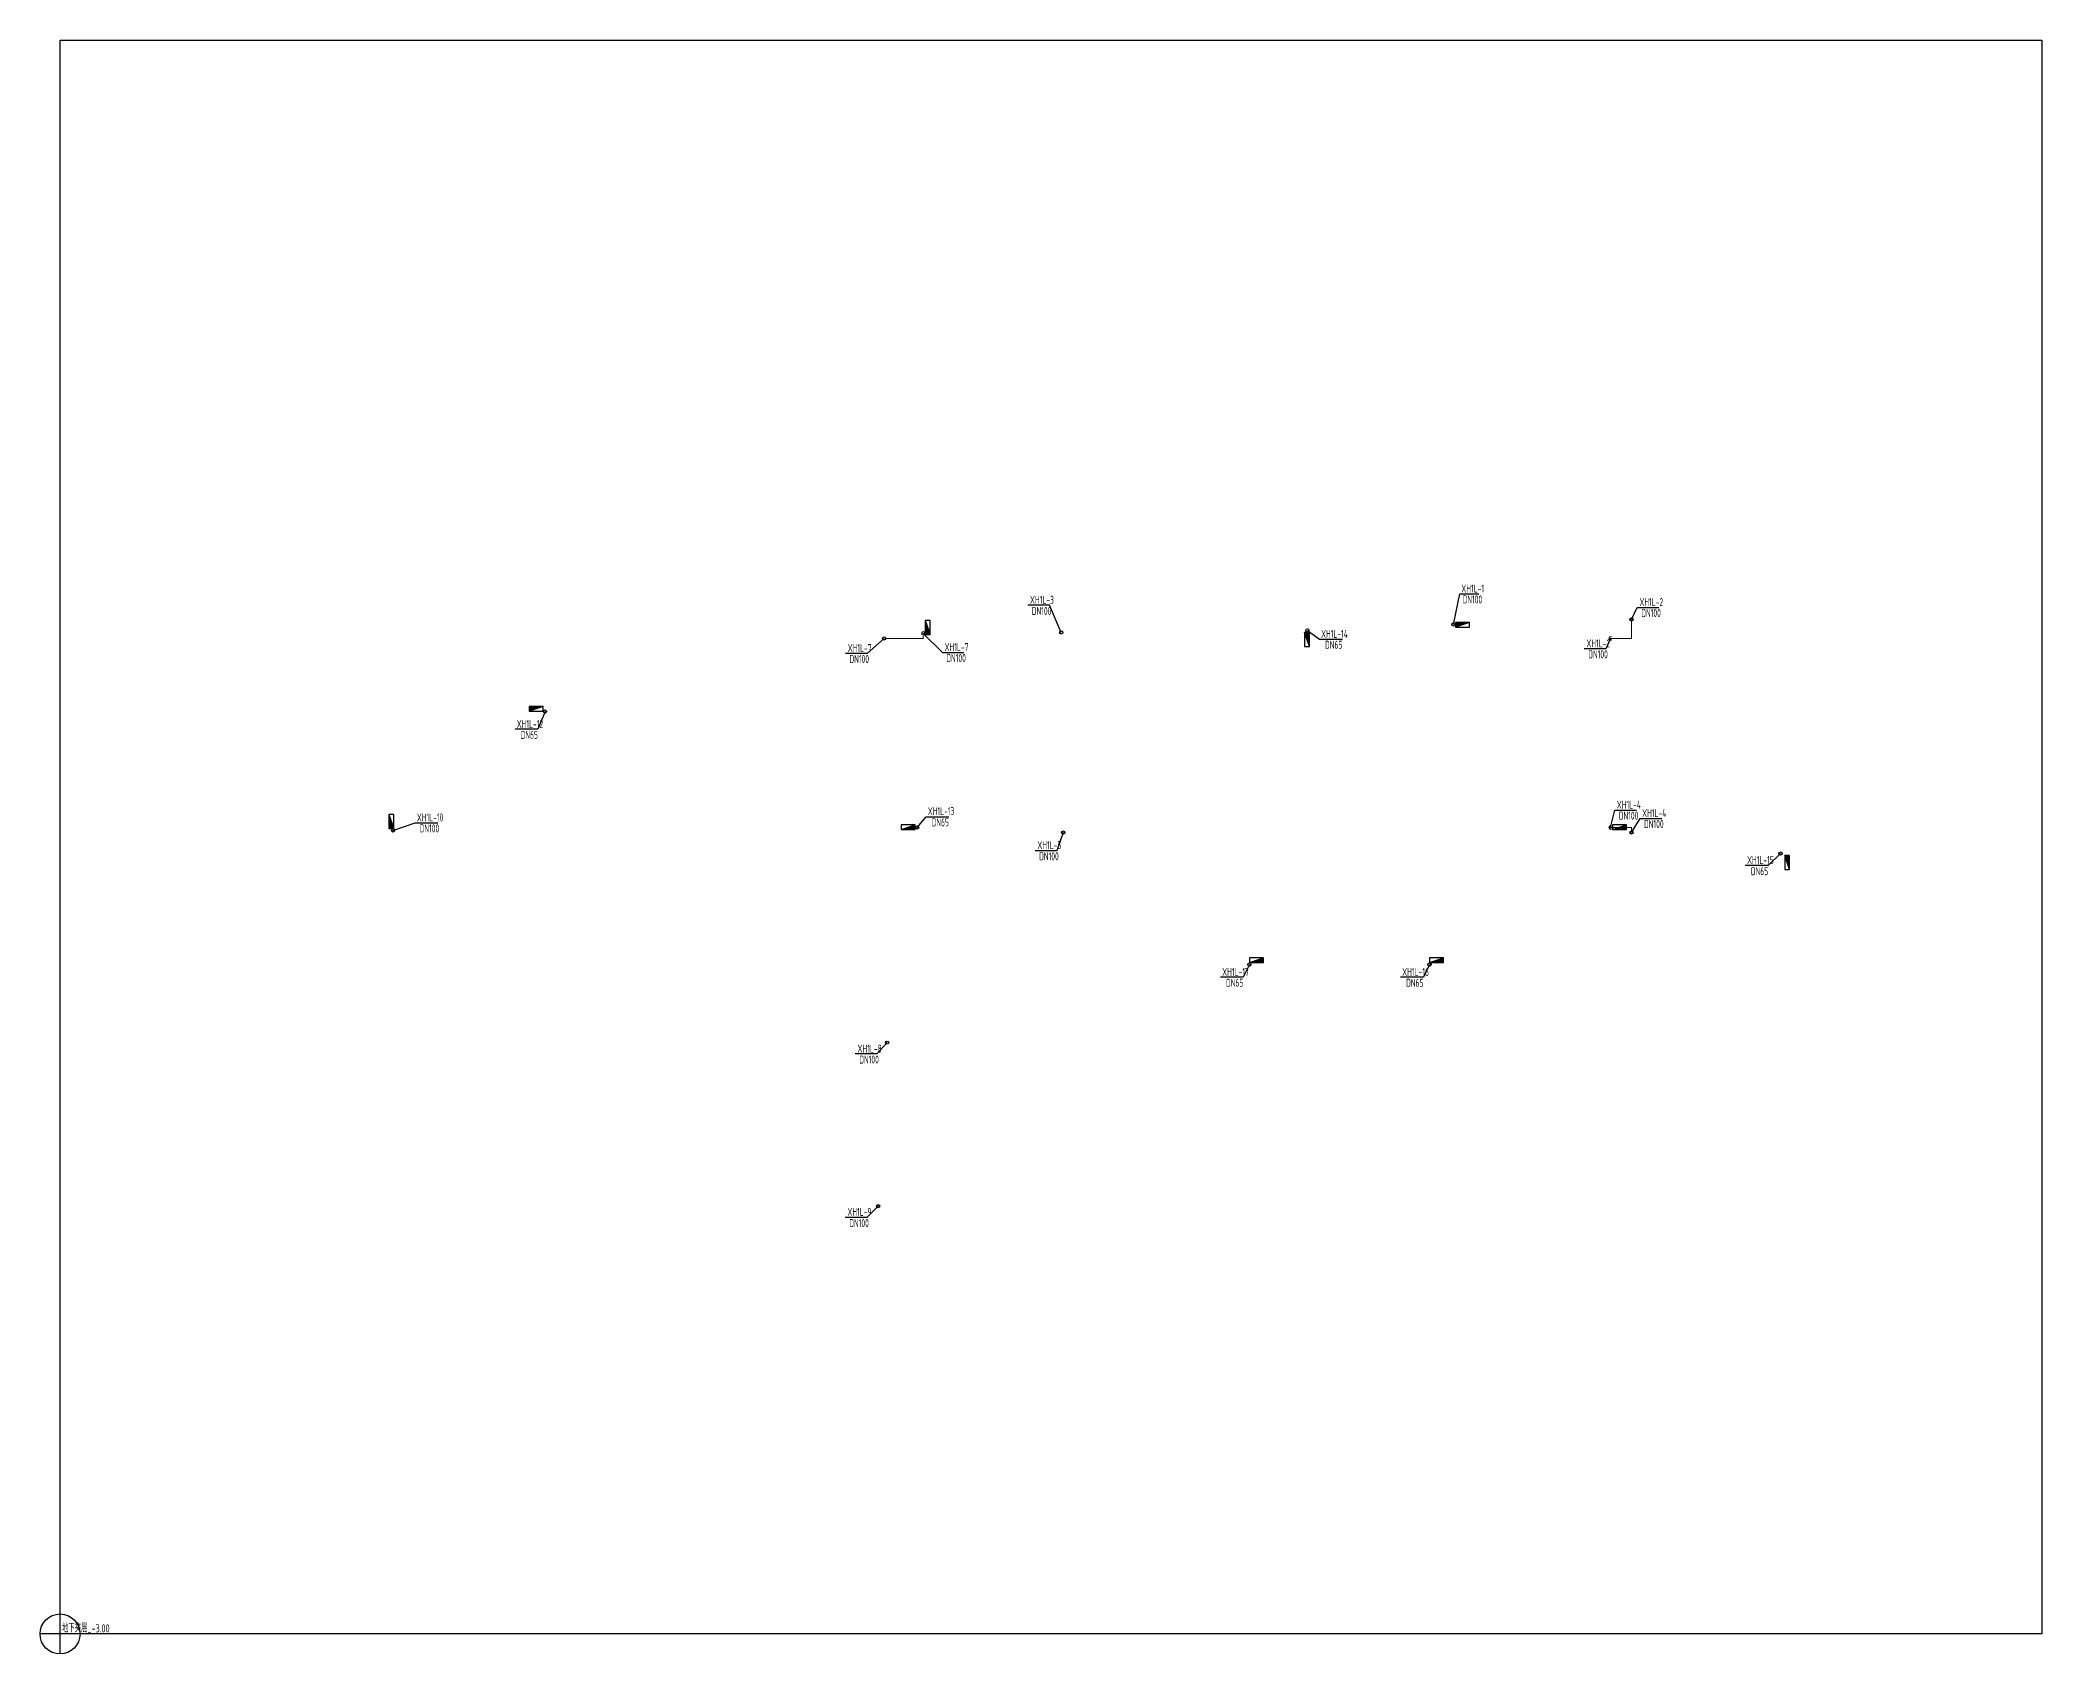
# Model space of a CAD drawing. Header units: millimetres. Extents: x 628394 to 728448, y -254879 to 810430.
# Drawn here: x 628394 to 728448, y 109350 to 190013 of the extents above; entities that cross this region are included whole.
import ezdxf

# ---------------------------------------------------------------- set-up
doc = ezdxf.new("R2010")
doc.units = ezdxf.units.MM
doc.header["$LTSCALE"] = 1000
doc.layers.get('0').update_dxf_attribs({"linetype": 'CONTINUOUS'})
for name, color, linetype in [('DIM_消防', 3, 'CONTINUOUS'), ('EQUIP_消火栓', 7, 'CONTINUOUS'), ('PIPE-消防', 1, 'CONTINUOUS'), ('S-J_配件', 31, 'CONTINUOUS'), ('VPIPE-消防', 1, 'CONTINUOUS')]:
    doc.layers.add(name, color=color, linetype=linetype)
doc.styles.add('_TWT_PIPEDN', font='GBENOR', dxfattribs={"width": 0.8, "height": 4, "bigfont": 'GBCBIG'})
doc.styles.add('_TWT_SERIAL', font='GBENOR', dxfattribs={"width": 0.8, "height": 4, "bigfont": 'GBCBIG'})

# ---------------------------------------------------------------- blocks, each defined once
blk = doc.blocks.new('Floorbase')
for p, q in [((0, 0), (-1000, 0)), ((0, -1000), (0, 0))]:
    blk.add_line(p, q)
blk.add_circle((0, 0), 1000)
at = {"style": '_TWT_PIPEDN', "width": 0.8}
blk.add_attdef('Elevation', (92, 81), '', height=400, dxfattribs=at)
blk = doc.blocks.new('$TwtSys$00000434')
for p, q in [((-0.5, 0.5), (-0.5, -0.5)), ((-0.5, -0.5), (0.5, 0.5)), ((0.5, 0.5), (-0.5, 0.5)), ((0.5, -0.5), (0.5, 0.5)), ((-0.5, -0.5), (0.5, -0.5))]:
    blk.add_line(p, q)
blk.add_solid([(0.5, -0.5), (0.5, 0.5), (-0.5, -0.5)])

msp = doc.modelspace()

# ---------------------------------------------------------------- hatches: boundary and pattern name
at = {"layer": 'PIPE-消防'}
for points in [[(672533, 160105), (672533, 160075), (672563, 160075)], [(672533, 160105), (672563, 160105), (672563, 160075)], [(707933, 160105), (707963, 160105), (707963, 160075)], [(707933, 160105), (707933, 160075), (707963, 160075)], [(707933, 150655), (707933, 150685), (707963, 150685)], [(707933, 150655), (707963, 150655), (707963, 150685)]]:
    msp.add_hatch(color=256, dxfattribs=at).paths.add_polyline_path(points)

# ---------------------------------------------------------------- linework, layer by layer
at = {"layer": 'DIM_消防'}
for p, q in [((699033, 160805), (699360, 162336)), ((699360, 162336), (700309, 162336)), ((678842, 161760), (677762, 161760)), ((679433, 160405), (678842, 161760)), ((707933, 161055, -3000), (708223, 161658, -3000)), ((708223, 161658, -3000), (709303, 161658, -3000)), ((670583, 160105), (669728, 159360)), ((672533, 160355), (673490, 159406)), ((691733, 160505), (692337, 160069)), ((706883, 160105, -3000), (706653, 159592, -3000)), ((669728, 159360), (668648, 159360)), ((673490, 159406), (674570, 159406)), ((692337, 160069), (693481, 160069)), ((706653, 159592, -3000), (705573, 159592, -3000)), ((653633, 156455), (653274, 155567)), ((653274, 155567), (652138, 155567)), ((672233, 150655), (672678, 151196)), ((672678, 151196), (673814, 151196)), ((706883, 150655), (707096, 151529)), ((707096, 151529), (708176, 151529)), ((707933, 150405), (708362, 151112)), ((708362, 151112), (709442, 151112)), ((646033, 150505), (647145, 150893)), ((647145, 150893), (648270, 150893)), ((679533, 150405), (679211, 149497)), ((679211, 149497), (678132, 149497)), ((715383, 149355), (714766, 148753)), ((714766, 148753), (713622, 148753)), ((688532, 143173), (687388, 143173)), ((688833, 143805), (688532, 143173)), ((697532, 143173), (696388, 143173)), ((697833, 143805), (697532, 143173)), ((670220, 139339), (669141, 139339)), ((670733, 139905), (670220, 139339)), ((669720, 131164), (668640, 131164)), ((670283, 131730), (669720, 131164))]:
    msp.add_line(p, q, dxfattribs=at)
at = {"layer": 'PIPE-消防', "const_width": 60}
for points in [[(670663, 160105), (672533, 160105)], [(672533, 160105), (672533, 160355)], [(707933, 160105), (706883, 160105)], [(707933, 160975), (707933, 160105)], [(707933, 150655), (706883, 150655)], [(707933, 150485), (707933, 150655)]]:
    msp.add_lwpolyline(points, dxfattribs=at)
at = {"layer": 'S-J_配件'}
msp.add_lwpolyline([(629394, 190013), (728448, 190013), (728448, 110350), (629394, 110350)], close=True, dxfattribs=at)
at = {"layer": 'VPIPE-消防'}
for centre in [(707933, 161055), (670583, 160105), (679433, 160405), (691733, 160505), (699033, 160805), (653633, 156455), (646033, 150505), (672233, 150655), (679533, 150405), (707933, 150405), (715383, 149355), (688833, 143805), (697833, 143805), (670733, 139905), (670283, 131730)]:
    msp.add_circle(centre, 80, dxfattribs=at)
for centre, start, end in [((672533, 160355), 315, 225), ((706883, 160105), 45, 315), ((706883, 150655), 45, 315)]:
    msp.add_arc(centre, 80, start, end, dxfattribs=at)

# ---------------------------------------------------------------- block references
at = {"layer": 'EQUIP_消火栓', "xscale": 700, "yscale": 240, "zscale": 700}
for p, rotation in [((672753, 160655), 269.9999999999999), ((691713, 160055), 89.99999999999997), ((699483, 160785), 180), ((653183, 156585), 179.9999999999999), ((645953, 150955), 269.9999999999999), ((715713, 148905), 89.99999999999997)]:
    msp.add_blockref('$TwtSys$00000434', p, dxfattribs=dict(at, rotation=rotation))
for p in [(671783, 150675), (707333, 150675), (689183, 144025), (698183, 144025)]:
    msp.add_blockref('$TwtSys$00000434', p, dxfattribs=at)
at = {"layer": 'S-J_配件'}
msp.add_blockref('Floorbase', (629394, 110350), dxfattribs=at).add_auto_attribs({'Elevation': '地下夹层_-3.00'})

# ---------------------------------------------------------------- texts
at = {"layer": 'DIM_消防', "color": 7, "style": '_TWT_SERIAL', "width": 0.64}
for s, p in [('XH1L-3', (677871, 161837)), ('XH1L-1', (699429, 162399)), ('DN100', (699493, 161856)), ('XH1L-2', (708330, 161721, -3000)), ('DN100', (677961, 161280)), ('DN100', (708422, 161178, -3000)), ('XH1L-14', (692419, 160132)), ('XH1L-7', (668761, 159423)), ('DN100', (668846, 158880)), ('XH1L-7', (673603, 159470)), ('DN100', (673688, 158926)), ('DN65', (692617, 159589)), ('XH1L-2', (705680, 159656, -3000)), ('DN100', (705772, 159112, -3000)), ('XH1L-12', (652220, 155630)), ('DN65', (652414, 155087)), ('XH1L-10', (647227, 150957)), ('XH1L-13', (672762, 151273)), ('DN65', (672954, 150716)), ('XH1L-4', (707199, 151592)), ('DN100', (707295, 151049)), ('XH1L-4', (708465, 151175)), ('DN100', (647366, 150413)), ('DN100', (708560, 150632)), ('XH1L-5', (678240, 149574)), ('DN100', (678330, 149017)), ('XH1L-15', (713709, 148830)), ('DN65', (713901, 148273)), ('XH1L-17', (687480, 143236)), ('DN65', (687667, 142693)), ('XH1L-16', (696474, 143236)), ('DN65', (696667, 142693)), ('XH1L-8', (669254, 139403)), ('DN100', (669339, 138859)), ('XH1L-9', (668746, 131244)), ('DN100', (668839, 130684))]:
    msp.add_text(s, height=400, dxfattribs=at).set_placement(p)

doc.saveas('drawing.dxf')
